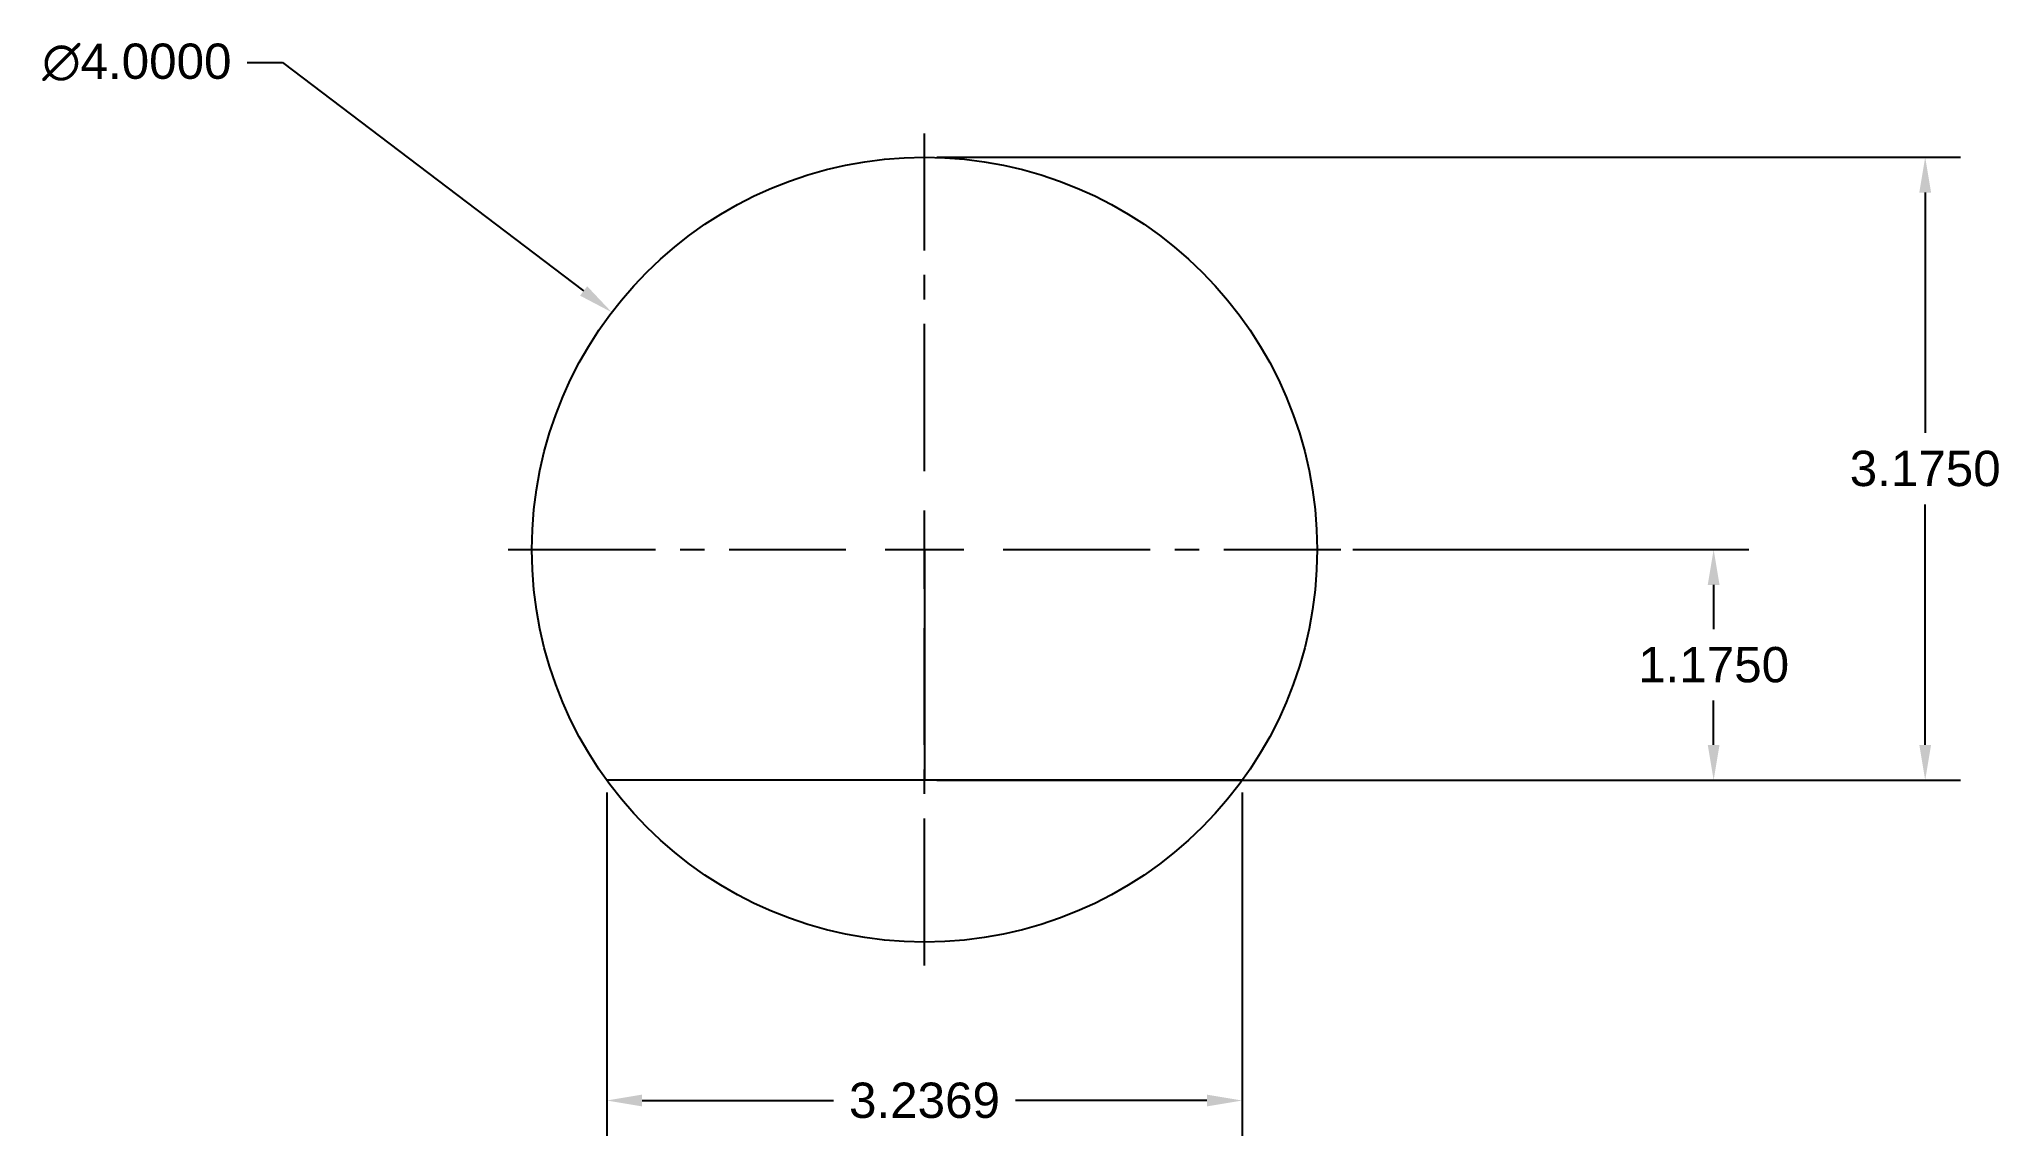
# Model space of a CAD drawing. Header units: metres. Extents: x 9.56 to 19.54, y 7.26 to 12.85.
import ezdxf

# ---------------------------------------------------------------- set-up
doc = ezdxf.new("R2010")
doc.units = ezdxf.units.M
doc.header["$MEASUREMENT"] = 0
doc.linetypes.add('CENTER2', pattern=[1.125, 0.75, -0.125, 0.125, -0.125])
doc.styles.get("Standard").update_dxf_attribs({"font": 'arial.ttf'})
doc.dimstyles.get("Standard").update_dxf_attribs({"dimtxt": 0.18, "dimasz": 0.18, "dimexe": 0.18, "dimexo": 0.0625, "dimgap": 0.09, "dimtad": 0, "dimtih": 1, "dimtoh": 1, "dimdec": 4, "dimzin": 0, "dimdsep": 46, "dimtxsty": 'Standard', "dimcen": 0.09, "dimadec": 0, "dimazin": 0, "dimtfac": 1, "dimtdec": 4, "dimtofl": 0, "dimtmove": 0, "dimatfit": 3, "dimfxl": 1, "dimtolj": 1, "dimtzin": 0, "dimarcsym": 0})

# ---------------------------------------------------------------- blocks, each defined once
blk = doc.blocks.new('*U4')
at = {"color": 0, "linetype": 'CENTER2', "transparency": 16777216}
for p, q in [((0, 0.4), (0, 2.12)), ((-2.12, 0), (-0.4, 0)), ((0.4, 0), (2.12, 0)), ((0, -2.12), (0, -0.4))]:
    blk.add_line(p, q, dxfattribs=at)
at = {"color": 0, "linetype": 'Continuous', "transparency": 16777216}
for p, q in [((0, -0.2), (0, 0.2)), ((-0.2, 0), (0.2, 0))]:
    blk.add_line(p, q, dxfattribs=at)
blk = doc.blocks.new('*D5')
at = {"color": 0, "lineweight": -2, "transparency": 16777216}
for p, q in [((10.619, 12.7273), (10.799, 12.7273)), ((10.799, 12.7273), (12.3335, 11.5622)), ((14.0697, 10.1539), (14.0697, 10.3339)), ((13.9797, 10.2439), (14.1597, 10.2439))]:
    blk.add_line(p, q, dxfattribs=at)
at = {"color": 0, "transparency": 16777216}
blk.add_solid([(12.3516, 11.5861), (12.3153, 11.5383), (12.4768, 11.4533)], dxfattribs=at)
at = {"layer": 'Defpoints', "color": 0, "transparency": 16777216}
for p in [(12.4768, 11.4533), (15.6625, 9.0344)]:
    blk.add_point(p, dxfattribs=at)
at = {"color": 0, "transparency": 16777216, "insert": (10.0577, 12.7273), "char_height": 0.18, "attachment_point": 5}
blk.add_mtext('\\A1;∅4.0000', dxfattribs=at)
blk = doc.blocks.new('*D6')
at = {"color": 0, "lineweight": -2, "transparency": 16777216}
for p, q in [((12.4512, 9.0064), (12.4512, 7.2563)), ((15.6881, 9.0064), (15.6881, 7.2563)), ((12.6312, 7.4363), (13.6059, 7.4363)), ((15.5081, 7.4363), (14.5334, 7.4363))]:
    blk.add_line(p, q, dxfattribs=at)
at = {"color": 0, "transparency": 16777216}
for points in [[(12.6312, 7.4663), (12.6312, 7.4063), (12.4512, 7.4363)], [(15.5081, 7.4663), (15.5081, 7.4063), (15.6881, 7.4363)]]:
    blk.add_solid(points, dxfattribs=at)
at = {"layer": 'Defpoints', "color": 0, "transparency": 16777216}
for p in [(12.4512, 9.0689), (15.6881, 9.0689), (12.4512, 7.4363)]:
    blk.add_point(p, dxfattribs=at)
at = {"color": 0, "transparency": 16777216, "insert": (14.0697, 7.4363), "char_height": 0.18, "attachment_point": 5}
blk.add_mtext('\\A1;3.2369', dxfattribs=at)
blk = doc.blocks.new('*D7')
at = {"color": 0, "lineweight": -2, "transparency": 16777216}
for p, q in [((16.2522, 10.2439), (18.2696, 10.2439)), ((18.0896, 10.0639), (18.0896, 9.8383)), ((18.0896, 9.2489), (18.0896, 9.4745)), ((15.7506, 9.0689), (18.2696, 9.0689))]:
    blk.add_line(p, q, dxfattribs=at)
at = {"color": 0, "transparency": 16777216}
for points in [[(18.0596, 10.0639), (18.1196, 10.0639), (18.0896, 10.2439)], [(18.0596, 9.2489), (18.1196, 9.2489), (18.0896, 9.0689)]]:
    blk.add_solid(points, dxfattribs=at)
at = {"layer": 'Defpoints', "color": 0, "transparency": 16777216}
for p in [(16.1897, 10.2439), (15.6881, 9.0689), (18.0896, 9.0689)]:
    blk.add_point(p, dxfattribs=at)
at = {"color": 0, "transparency": 16777216, "insert": (18.0896, 9.6564), "char_height": 0.18, "attachment_point": 5}
blk.add_mtext('\\A1;1.1750', dxfattribs=at)
blk = doc.blocks.new('*D8')
at = {"color": 0, "lineweight": -2, "transparency": 16777216}
for p, q in [((14.1322, 12.2439), (19.3473, 12.2439)), ((19.1673, 12.0639), (19.1673, 10.8383)), ((19.1673, 9.2489), (19.1673, 10.4744)), ((14.1322, 9.0689), (19.3473, 9.0689))]:
    blk.add_line(p, q, dxfattribs=at)
at = {"color": 0, "transparency": 16777216}
for points in [[(19.1373, 12.0639), (19.1973, 12.0639), (19.1673, 12.2439)], [(19.1373, 9.2489), (19.1973, 9.2489), (19.1673, 9.0689)]]:
    blk.add_solid(points, dxfattribs=at)
at = {"layer": 'Defpoints', "color": 0, "transparency": 16777216}
for p in [(14.0697, 12.2439), (14.0697, 9.0689), (19.1673, 9.0689)]:
    blk.add_point(p, dxfattribs=at)
at = {"color": 0, "transparency": 16777216, "insert": (19.1673, 10.6564), "char_height": 0.18, "attachment_point": 5}
blk.add_mtext('\\A1;3.1750', dxfattribs=at)

msp = doc.modelspace()

# ---------------------------------------------------------------- linework, layer by layer
for p, q in [((14.06969, 10.24386), (14.06969, 9.06886)), ((15.68814, 9.06886), (12.45124, 9.06886))]:
    msp.add_line(p, q)
msp.add_circle((14.06969, 10.24386), 2)

# ---------------------------------------------------------------- block references
at = {"linetype": 'CENTER2'}
msp.add_blockref('*U4', (14.06969, 10.24386), dxfattribs=at)

# ---------------------------------------------------------------- dimensions: what is measured, and where the dimension line sits
dim = msp.add_diameter_dim_2p(p1=(15.66255, 9.0344), p2=(12.47683, 11.45332), dimstyle='Standard')
dim.commit()
dim.dimension.update_dxf_attribs({"geometry": '*D5', "text_midpoint": (10.05773, 12.72733), "dimtype": 163})
for base, p1, p2, picture, middle in [((19.16735, 9.06886), (14.06969, 12.24386), (14.06969, 9.06886), '*D8', (19.16735, 10.65636)), ((18.08958, 9.06886), (16.18969, 10.24386), (15.68814, 9.06886), '*D7', (18.08958, 9.65636))]:
    dim = msp.add_linear_dim(base=base, p1=p1, p2=p2, angle=90, dimstyle='Standard')
    dim.commit()
    dim.dimension.update_dxf_attribs({"geometry": picture, "text_midpoint": middle})
dim = msp.add_linear_dim(base=(12.45124, 7.4363), p1=(15.68814, 9.06886), p2=(12.45124, 9.06886), dimstyle='Standard')
dim.commit()
dim.dimension.update_dxf_attribs({"geometry": '*D6', "text_midpoint": (14.06969, 7.4363)})

doc.saveas('drawing.dxf')
